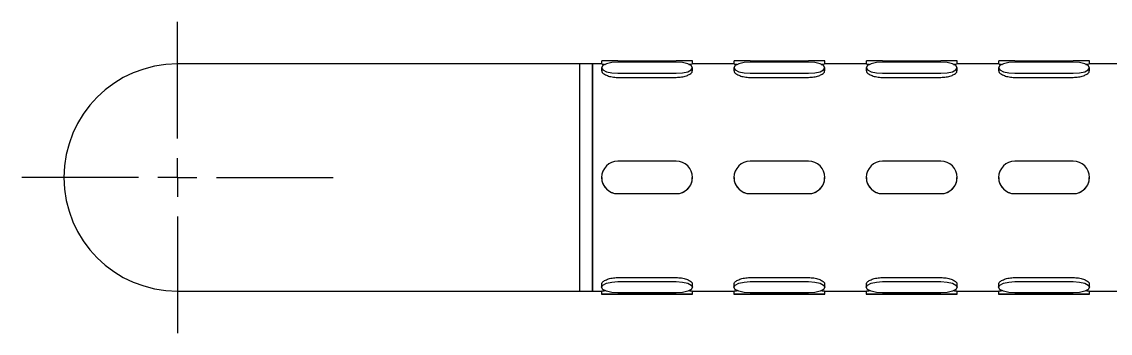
# Model space of a CAD drawing. Extents: x 0 to 3255, y 0 to 2385.
# Drawn here: x 664.3 to 832.1, y 1925.6 to 1973.6 of the extents above; entities that cross this region are included whole.
import ezdxf

# ---------------------------------------------------------------- set-up
doc = ezdxf.new("R2010")
doc.units = 0
doc.header["$LTSCALE"] = 10
doc.header["$MEASUREMENT"] = 0
doc.linetypes.add('CENTERX2', pattern=[20.32, 12.7, -2.54, 2.54, -2.54])
doc.layers.get('0').update_dxf_attribs({"linetype": 'CONTINUOUS'})
doc.layers.add('中心线层', color=1, linetype='CENTERX2', lineweight=25)

# ---------------------------------------------------------------- blocks, each defined once
blk = doc.blocks.new('SW_CENTERMARKSYMBOL_3')
at = {"layer": '中心线层', "color": 0}
for p, q in [((0, 1), (0, 4)), ((0, 0), (0, 0.5)), ((-1, 0), (-4, 0)), ((0, 0), (-0.5, 0)), ((0, 0), (0, -0.5)), ((0, 0), (0.5, 0)), ((1, 0), (4, 0)), ((0, -1), (0, -4))]:
    blk.add_line(p, q, dxfattribs=at)

msp = doc.modelspace()

# ---------------------------------------------------------------- linework, layer by layer
at = {"color": 7, "linetype": 'Continuous', "lineweight": 25}
for p, q in [((713.31, 1967.13), (688.31, 1967.13)), ((750.31, 1967.13), (713.31, 1967.13)), ((752.31, 1967.13), (750.31, 1967.13)), ((750.31, 1967.13), (750.31, 1933.58)), ((750.31, 1967.13), (750.31, 1932.13)), ((753.74, 1967.13), (752.31, 1967.13)), ((752.31, 1932.13), (752.31, 1967.13)), ((752.31, 1967.13), (752.31, 1933.58)), ((753.71, 1967.63), (753.71, 1967.13)), ((756.21, 1967.63), (765.21, 1967.63)), ((765.21, 1967.4), (756.21, 1967.4)), ((774.14, 1967.13), (767.68, 1967.13)), ((767.71, 1967.13), (767.71, 1967.63)), ((774.11, 1967.63), (774.11, 1967.13)), ((776.61, 1967.63), (785.61, 1967.63)), ((785.61, 1967.4), (776.61, 1967.4)), ((794.54, 1967.13), (788.08, 1967.13)), ((788.11, 1967.13), (788.11, 1967.63)), ((794.51, 1967.63), (794.51, 1967.13)), ((797.01, 1967.63), (806.01, 1967.63)), ((806.01, 1967.4), (797.01, 1967.4)), ((814.94, 1967.13), (808.48, 1967.13)), ((808.51, 1967.13), (808.51, 1967.63)), ((814.91, 1967.63), (814.91, 1967.13)), ((817.41, 1967.63), (826.41, 1967.63)), ((826.41, 1967.4), (817.41, 1967.4)), ((835.34, 1967.13), (828.88, 1967.13)), ((828.91, 1967.13), (828.91, 1967.63)), ((753.71, 1966.55), (753.71, 1966.07)), ((756.21, 1965.69), (765.21, 1965.69)), ((756.21, 1965.06), (765.21, 1965.06)), ((767.71, 1966.07), (767.71, 1966.55)), ((774.11, 1966.55), (774.11, 1966.07)), ((776.61, 1965.69), (785.61, 1965.69)), ((776.61, 1965.06), (785.61, 1965.06)), ((788.11, 1966.07), (788.11, 1966.55)), ((794.51, 1966.55), (794.51, 1966.07)), ((797.01, 1965.69), (806.01, 1965.69)), ((797.01, 1965.06), (806.01, 1965.06)), ((808.51, 1966.07), (808.51, 1966.55)), ((814.91, 1966.55), (814.91, 1966.07)), ((817.41, 1965.69), (826.41, 1965.69)), ((817.41, 1965.06), (826.41, 1965.06)), ((828.91, 1966.07), (828.91, 1966.55)), ((765.21, 1952.14), (756.21, 1952.14)), ((785.61, 1952.14), (776.61, 1952.14)), ((806.01, 1952.14), (797.01, 1952.14)), ((826.41, 1952.14), (817.41, 1952.14)), ((753.71, 1949.64), (753.71, 1949.64)), ((767.71, 1949.64), (767.71, 1949.64)), ((774.11, 1949.64), (774.11, 1949.64)), ((788.11, 1949.64), (788.11, 1949.64)), ((794.51, 1949.64), (794.51, 1949.64)), ((808.51, 1949.64), (808.51, 1949.64)), ((814.91, 1949.64), (814.91, 1949.64)), ((828.91, 1949.64), (828.91, 1949.64)), ((756.21, 1947.14), (765.21, 1947.14)), ((756.21, 1947.14), (765.21, 1947.14)), ((776.61, 1947.14), (785.61, 1947.14)), ((776.61, 1947.14), (785.61, 1947.14)), ((797.01, 1947.14), (806.01, 1947.14)), ((797.01, 1947.14), (806.01, 1947.14)), ((817.41, 1947.14), (826.41, 1947.14)), ((817.41, 1947.14), (826.41, 1947.14)), ((750.31, 1933.58), (750.31, 1932.13)), ((752.31, 1933.58), (752.31, 1932.13)), ((753.71, 1933.19), (753.71, 1932.72)), ((756.21, 1934.21), (765.21, 1934.21)), ((756.21, 1933.58), (765.21, 1933.58)), ((767.71, 1932.72), (767.71, 1933.19)), ((774.11, 1933.19), (774.11, 1932.72)), ((776.61, 1934.21), (785.61, 1934.21)), ((776.61, 1933.58), (785.61, 1933.58)), ((788.11, 1932.72), (788.11, 1933.19)), ((794.51, 1933.19), (794.51, 1932.72)), ((797.01, 1934.21), (806.01, 1934.21)), ((797.01, 1933.58), (806.01, 1933.58)), ((808.51, 1932.72), (808.51, 1933.19)), ((814.91, 1933.19), (814.91, 1932.72)), ((817.41, 1934.21), (826.41, 1934.21)), ((817.41, 1933.58), (826.41, 1933.58)), ((828.91, 1932.72), (828.91, 1933.19)), ((688.31, 1932.13), (713.31, 1932.13)), ((713.31, 1932.13), (750.31, 1932.13)), ((750.31, 1932.13), (752.31, 1932.13)), ((752.31, 1932.13), (753.74, 1932.13)), ((753.71, 1932.14), (753.71, 1931.63)), ((765.21, 1931.86), (756.21, 1931.86)), ((765.21, 1931.63), (756.21, 1931.63)), ((756.21, 1931.63), (765.21, 1931.63)), ((767.68, 1932.13), (774.14, 1932.13)), ((767.71, 1931.63), (767.71, 1932.14)), ((774.11, 1932.14), (774.11, 1931.63)), ((785.61, 1931.86), (776.61, 1931.86)), ((785.61, 1931.63), (776.61, 1931.63)), ((776.61, 1931.63), (785.61, 1931.63)), ((788.08, 1932.13), (794.54, 1932.13)), ((788.11, 1931.63), (788.11, 1932.14)), ((794.51, 1932.14), (794.51, 1931.63)), ((806.01, 1931.86), (797.01, 1931.86)), ((806.01, 1931.63), (797.01, 1931.63)), ((797.01, 1931.63), (806.01, 1931.63)), ((808.48, 1932.13), (814.94, 1932.13)), ((808.51, 1931.63), (808.51, 1932.14)), ((814.91, 1932.14), (814.91, 1931.63)), ((826.41, 1931.86), (817.41, 1931.86)), ((826.41, 1931.63), (817.41, 1931.63)), ((817.41, 1931.63), (826.41, 1931.63)), ((828.88, 1932.13), (835.34, 1932.13)), ((828.91, 1931.63), (828.91, 1932.14))]:
    msp.add_line(p, q, dxfattribs=at)
at = {"color": 7, "linetype": 'Continuous', "lineweight": 25, "flags": 128}
for points in [[(756.21, 1967.4), (755.26, 1967.34), (754.44, 1967.15), (753.9, 1966.88), (753.71, 1966.55), (753.9, 1966.22), (754.44, 1965.94), (755.26, 1965.76), (756.21, 1965.69)], [(765.21, 1965.69), (766.17, 1965.76), (766.98, 1965.94), (767.52, 1966.22), (767.71, 1966.55), (767.52, 1966.88), (766.98, 1967.15), (766.17, 1967.34), (765.21, 1967.4)], [(776.61, 1967.4), (775.66, 1967.34), (774.84, 1967.15), (774.3, 1966.88), (774.11, 1966.55), (774.3, 1966.22), (774.84, 1965.94), (775.66, 1965.76), (776.61, 1965.69)], [(785.61, 1965.69), (786.57, 1965.76), (787.38, 1965.94), (787.92, 1966.22), (788.11, 1966.55), (787.92, 1966.88), (787.38, 1967.15), (786.57, 1967.34), (785.61, 1967.4)], [(797.01, 1967.4), (796.06, 1967.34), (795.24, 1967.15), (794.7, 1966.88), (794.51, 1966.55), (794.7, 1966.22), (795.24, 1965.94), (796.06, 1965.76), (797.01, 1965.69)], [(806.01, 1965.69), (806.97, 1965.76), (807.78, 1965.94), (808.32, 1966.22), (808.51, 1966.55), (808.32, 1966.88), (807.78, 1967.15), (806.97, 1967.34), (806.01, 1967.4)], [(817.41, 1967.4), (816.46, 1967.34), (815.64, 1967.15), (815.1, 1966.88), (814.91, 1966.55), (815.1, 1966.22), (815.64, 1965.94), (816.46, 1965.76), (817.41, 1965.69)], [(826.41, 1965.69), (827.37, 1965.76), (828.18, 1965.94), (828.72, 1966.22), (828.91, 1966.55), (828.72, 1966.88), (828.18, 1967.15), (827.37, 1967.34), (826.41, 1967.4)], [(756.21, 1931.86), (755.26, 1931.93), (754.44, 1932.11), (753.9, 1932.39), (753.71, 1932.72), (753.9, 1933.05), (754.44, 1933.33), (755.26, 1933.51), (756.21, 1933.58)], [(765.21, 1933.58), (766.17, 1933.51), (766.98, 1933.33), (767.52, 1933.05), (767.71, 1932.72), (767.52, 1932.39), (766.98, 1932.11), (766.17, 1931.93), (765.21, 1931.86)], [(776.61, 1931.86), (775.66, 1931.93), (774.84, 1932.11), (774.3, 1932.39), (774.11, 1932.72), (774.3, 1933.05), (774.84, 1933.33), (775.66, 1933.51), (776.61, 1933.58)], [(785.61, 1933.58), (786.57, 1933.51), (787.38, 1933.33), (787.92, 1933.05), (788.11, 1932.72), (787.92, 1932.39), (787.38, 1932.11), (786.57, 1931.93), (785.61, 1931.86)], [(797.01, 1931.86), (796.06, 1931.93), (795.24, 1932.11), (794.7, 1932.39), (794.51, 1932.72), (794.7, 1933.05), (795.24, 1933.33), (796.06, 1933.51), (797.01, 1933.58)], [(806.01, 1933.58), (806.97, 1933.51), (807.78, 1933.33), (808.32, 1933.05), (808.51, 1932.72), (808.32, 1932.39), (807.78, 1932.11), (806.97, 1931.93), (806.01, 1931.86)], [(817.41, 1931.86), (816.46, 1931.93), (815.64, 1932.11), (815.1, 1932.39), (814.91, 1932.72), (815.1, 1933.05), (815.64, 1933.33), (816.46, 1933.51), (817.41, 1933.58)], [(826.41, 1933.58), (827.37, 1933.51), (828.18, 1933.33), (828.72, 1933.05), (828.91, 1932.72), (828.72, 1932.39), (828.18, 1932.11), (827.37, 1931.93), (826.41, 1931.86)], [(756.21, 1931.63), (755.26, 1931.63), (754.44, 1931.63), (753.9, 1931.63), (753.71, 1931.63), (753.9, 1931.63), (754.44, 1931.63), (755.26, 1931.63), (756.21, 1931.63)], [(765.21, 1931.63), (766.17, 1931.63), (766.98, 1931.63), (767.52, 1931.63), (767.71, 1931.63), (767.52, 1931.63), (766.98, 1931.63), (766.17, 1931.63), (765.21, 1931.63)], [(776.61, 1931.63), (775.66, 1931.63), (774.84, 1931.63), (774.3, 1931.63), (774.11, 1931.63), (774.3, 1931.63), (774.84, 1931.63), (775.66, 1931.63), (776.61, 1931.63)], [(785.61, 1931.63), (786.57, 1931.63), (787.38, 1931.63), (787.92, 1931.63), (788.11, 1931.63), (787.92, 1931.63), (787.38, 1931.63), (786.57, 1931.63), (785.61, 1931.63)], [(797.01, 1931.63), (796.06, 1931.63), (795.24, 1931.63), (794.7, 1931.63), (794.51, 1931.63), (794.7, 1931.63), (795.24, 1931.63), (796.06, 1931.63), (797.01, 1931.63)], [(806.01, 1931.63), (806.97, 1931.63), (807.78, 1931.63), (808.32, 1931.63), (808.51, 1931.63), (808.32, 1931.63), (807.78, 1931.63), (806.97, 1931.63), (806.01, 1931.63)], [(817.41, 1931.63), (816.46, 1931.63), (815.64, 1931.63), (815.1, 1931.63), (814.91, 1931.63), (815.1, 1931.63), (815.64, 1931.63), (816.46, 1931.63), (817.41, 1931.63)], [(826.41, 1931.63), (827.37, 1931.63), (828.18, 1931.63), (828.72, 1931.63), (828.91, 1931.63), (828.72, 1931.63), (828.18, 1931.63), (827.37, 1931.63), (826.41, 1931.63)]]:
    msp.add_lwpolyline(points, dxfattribs=at)
at = {"color": 7, "linetype": 'Continuous', "lineweight": 25}
for centre, radius, start, end in [((688.31, 1949.63), 17.5, 90, 180), ((755.59, 785.27), 1182.36, 89.96973, 90.09081), ((765.84, 785.27), 1182.36, 89.90919, 90.03027), ((775.99, 785.27), 1182.36, 89.96973, 90.09081), ((786.24, 785.27), 1182.36, 89.90919, 90.03027), ((796.39, 785.27), 1182.36, 89.96973, 90.09081), ((806.64, 785.27), 1182.36, 89.90919, 90.03027), ((816.79, 785.27), 1182.36, 89.96973, 90.09081), ((827.04, 785.27), 1182.36, 89.90919, 90.03027), ((756.21, 1949.64), 2.5, 90, 270), ((765.21, 1949.64), 2.5, 270, 90), ((776.61, 1949.64), 2.5, 90, 270), ((785.61, 1949.64), 2.5, 270, 90), ((797.01, 1949.64), 2.5, 90, 270), ((806.01, 1949.64), 2.5, 270, 90), ((817.41, 1949.64), 2.5, 90, 270), ((826.41, 1949.64), 2.5, 270, 90), ((688.31, 1949.63), 17.5, 180, 270)]:
    msp.add_arc(centre, radius, start, end, dxfattribs=at)
for points, knots in [([(753.74, 1967.13), (753.73, 1967.13), (753.7, 1967.13), (753.88, 1967.11), (754.16, 1967.08), (754.27, 1967.06)], [0, 0, 0, 0, 0.1634797, 0.669945, 1, 1, 1, 1]), ([(767.15, 1967.06), (767.21, 1967.07), (767.46, 1967.09), (767.67, 1967.13), (767.68, 1967.13), (767.68, 1967.13)], [0, 0, 0, 0, 0.159853, 0.668138, 1, 1, 1, 1]), ([(774.14, 1967.13), (774.13, 1967.13), (774.1, 1967.13), (774.28, 1967.11), (774.56, 1967.08), (774.67, 1967.06)], [0, 0, 0, 0, 0.16348, 0.669945, 1, 1, 1, 1]), ([(787.55, 1967.06), (787.61, 1967.07), (787.86, 1967.09), (788.07, 1967.13), (788.08, 1967.13), (788.08, 1967.13)], [0, 0, 0, 0, 0.159853, 0.668138, 1, 1, 1, 1]), ([(794.54, 1967.13), (794.53, 1967.13), (794.5, 1967.13), (794.68, 1967.11), (794.96, 1967.08), (795.07, 1967.06)], [0, 0, 0, 0, 0.16348, 0.669945, 1, 1, 1, 1]), ([(807.95, 1967.06), (808.01, 1967.07), (808.26, 1967.09), (808.47, 1967.13), (808.48, 1967.13), (808.48, 1967.13)], [0, 0, 0, 0, 0.159853, 0.668138, 1, 1, 1, 1]), ([(814.94, 1967.13), (814.93, 1967.13), (814.9, 1967.13), (815.08, 1967.11), (815.36, 1967.08), (815.47, 1967.06)], [0, 0, 0, 0, 0.16348, 0.669945, 1, 1, 1, 1]), ([(828.35, 1967.06), (828.41, 1967.07), (828.66, 1967.09), (828.87, 1967.13), (828.88, 1967.13), (828.88, 1967.13)], [0, 0, 0, 0, 0.159853, 0.668138, 1, 1, 1, 1]), ([(753.74, 1966.07), (753.73, 1966.04), (753.7, 1965.92), (753.93, 1965.68), (754.4, 1965.38), (755.1, 1965.16), (755.74, 1965.06), (756.12, 1965.06), (756.21, 1965.06)], [0, 0, 0, 0, 0.070496, 0.28295, 0.496154, 0.711255, 0.926476, 1, 1, 1, 1]), ([(765.21, 1965.06), (765.49, 1965.07), (766.05, 1965.1), (766.8, 1965.29), (767.36, 1965.57), (767.68, 1965.85), (767.68, 1966.01), (767.68, 1966.08)], [0, 0, 0, 0, 0.213248, 0.426444, 0.641012, 0.856495, 1, 1, 1, 1]), ([(774.14, 1966.07), (774.13, 1966.04), (774.1, 1965.92), (774.33, 1965.68), (774.8, 1965.38), (775.5, 1965.16), (776.14, 1965.06), (776.52, 1965.06), (776.61, 1965.06)], [0, 0, 0, 0, 0.070496, 0.28295, 0.496154, 0.711255, 0.926476, 1, 1, 1, 1]), ([(785.61, 1965.06), (785.89, 1965.07), (786.45, 1965.1), (787.2, 1965.29), (787.76, 1965.57), (788.08, 1965.85), (788.08, 1966.01), (788.08, 1966.08)], [0, 0, 0, 0, 0.213248, 0.426444, 0.641012, 0.856495, 1, 1, 1, 1]), ([(794.54, 1966.07), (794.53, 1966.04), (794.5, 1965.92), (794.73, 1965.68), (795.2, 1965.38), (795.9, 1965.16), (796.54, 1965.06), (796.92, 1965.06), (797.01, 1965.06)], [0, 0, 0, 0, 0.070496, 0.28295, 0.496154, 0.711255, 0.926476, 1, 1, 1, 1]), ([(806.01, 1965.06), (806.29, 1965.07), (806.85, 1965.1), (807.6, 1965.29), (808.16, 1965.57), (808.48, 1965.85), (808.48, 1966.01), (808.48, 1966.08)], [0, 0, 0, 0, 0.213248, 0.426444, 0.641012, 0.856495, 1, 1, 1, 1]), ([(814.94, 1966.07), (814.93, 1966.04), (814.9, 1965.92), (815.13, 1965.68), (815.6, 1965.38), (816.3, 1965.16), (816.94, 1965.06), (817.32, 1965.06), (817.41, 1965.06)], [0, 0, 0, 0, 0.070496, 0.28295, 0.496154, 0.711255, 0.926476, 1, 1, 1, 1]), ([(826.41, 1965.06), (826.69, 1965.07), (827.25, 1965.1), (828, 1965.29), (828.56, 1965.57), (828.88, 1965.85), (828.88, 1966.01), (828.88, 1966.08)], [0, 0, 0, 0, 0.213248, 0.426444, 0.641012, 0.856495, 1, 1, 1, 1]), ([(753.74, 1949.64), (753.73, 1949.55), (753.7, 1949.18), (753.93, 1948.54), (754.4, 1947.85), (755.1, 1947.35), (755.74, 1947.16), (756.12, 1947.14), (756.21, 1947.14)], [0, 0, 0, 0, 0.070496, 0.28295, 0.496154, 0.711255, 0.926476, 1, 1, 1, 1]), ([(765.21, 1947.14), (765.49, 1947.17), (766.05, 1947.22), (766.8, 1947.65), (767.36, 1948.28), (767.68, 1948.98), (767.68, 1949.45), (767.68, 1949.64)], [0, 0, 0, 0, 0.213248, 0.426444, 0.641012, 0.856495, 1, 1, 1, 1]), ([(774.14, 1949.64), (774.13, 1949.55), (774.1, 1949.18), (774.33, 1948.54), (774.8, 1947.85), (775.5, 1947.35), (776.14, 1947.16), (776.52, 1947.14), (776.61, 1947.14)], [0, 0, 0, 0, 0.070496, 0.28295, 0.496154, 0.711255, 0.926476, 1, 1, 1, 1]), ([(785.61, 1947.14), (785.89, 1947.17), (786.45, 1947.22), (787.2, 1947.65), (787.76, 1948.28), (788.08, 1948.98), (788.08, 1949.45), (788.08, 1949.64)], [0, 0, 0, 0, 0.213248, 0.426444, 0.641012, 0.856495, 1, 1, 1, 1]), ([(794.54, 1949.64), (794.53, 1949.55), (794.5, 1949.18), (794.73, 1948.54), (795.2, 1947.85), (795.9, 1947.35), (796.54, 1947.16), (796.92, 1947.14), (797.01, 1947.14)], [0, 0, 0, 0, 0.070496, 0.28295, 0.496154, 0.711255, 0.926476, 1, 1, 1, 1]), ([(806.01, 1947.14), (806.29, 1947.17), (806.85, 1947.22), (807.6, 1947.65), (808.16, 1948.28), (808.48, 1948.98), (808.48, 1949.45), (808.48, 1949.64)], [0, 0, 0, 0, 0.213248, 0.426444, 0.641012, 0.856495, 1, 1, 1, 1]), ([(814.94, 1949.64), (814.93, 1949.55), (814.9, 1949.18), (815.13, 1948.54), (815.6, 1947.85), (816.3, 1947.35), (816.94, 1947.16), (817.32, 1947.14), (817.41, 1947.14)], [0, 0, 0, 0, 0.070496, 0.28295, 0.496154, 0.711255, 0.926476, 1, 1, 1, 1]), ([(826.41, 1947.14), (826.69, 1947.17), (827.25, 1947.22), (828, 1947.65), (828.56, 1948.28), (828.88, 1948.98), (828.88, 1949.45), (828.88, 1949.64)], [0, 0, 0, 0, 0.213248, 0.426444, 0.641012, 0.856495, 1, 1, 1, 1]), ([(753.74, 1933.19), (753.73, 1933.22), (753.7, 1933.35), (753.93, 1933.59), (754.4, 1933.89), (755.1, 1934.11), (755.74, 1934.21), (756.12, 1934.21), (756.21, 1934.21)], [0, 0, 0, 0, 0.070496, 0.28295, 0.496154, 0.711255, 0.926476, 1, 1, 1, 1]), ([(765.21, 1934.21), (765.49, 1934.2), (766.05, 1934.17), (766.8, 1933.98), (767.36, 1933.7), (767.68, 1933.42), (767.68, 1933.26), (767.68, 1933.19)], [0, 0, 0, 0, 0.213248, 0.426444, 0.641012, 0.856495, 1, 1, 1, 1]), ([(774.14, 1933.19), (774.13, 1933.22), (774.1, 1933.35), (774.33, 1933.59), (774.8, 1933.89), (775.5, 1934.11), (776.14, 1934.21), (776.52, 1934.21), (776.61, 1934.21)], [0, 0, 0, 0, 0.070496, 0.28295, 0.496154, 0.711255, 0.926476, 1, 1, 1, 1]), ([(785.61, 1934.21), (785.89, 1934.2), (786.45, 1934.17), (787.2, 1933.98), (787.76, 1933.7), (788.08, 1933.42), (788.08, 1933.26), (788.08, 1933.19)], [0, 0, 0, 0, 0.213248, 0.426444, 0.641012, 0.856495, 1, 1, 1, 1]), ([(794.54, 1933.19), (794.53, 1933.22), (794.5, 1933.35), (794.73, 1933.59), (795.2, 1933.89), (795.9, 1934.11), (796.54, 1934.21), (796.92, 1934.21), (797.01, 1934.21)], [0, 0, 0, 0, 0.070496, 0.28295, 0.496154, 0.711255, 0.926476, 1, 1, 1, 1]), ([(806.01, 1934.21), (806.29, 1934.2), (806.85, 1934.17), (807.6, 1933.98), (808.16, 1933.7), (808.48, 1933.42), (808.48, 1933.26), (808.48, 1933.19)], [0, 0, 0, 0, 0.213248, 0.426444, 0.641012, 0.856495, 1, 1, 1, 1]), ([(814.94, 1933.19), (814.93, 1933.22), (814.9, 1933.35), (815.13, 1933.59), (815.6, 1933.89), (816.3, 1934.11), (816.94, 1934.21), (817.32, 1934.21), (817.41, 1934.21)], [0, 0, 0, 0, 0.070496, 0.28295, 0.496154, 0.711255, 0.926476, 1, 1, 1, 1]), ([(826.41, 1934.21), (826.69, 1934.2), (827.25, 1934.17), (828, 1933.98), (828.56, 1933.7), (828.88, 1933.42), (828.88, 1933.26), (828.88, 1933.19)], [0, 0, 0, 0, 0.213248, 0.426444, 0.641012, 0.856495, 1, 1, 1, 1]), ([(753.74, 1932.14), (753.73, 1932.13), (753.7, 1932.13), (753.88, 1932.16), (754.16, 1932.19), (754.27, 1932.2)], [0, 0, 0, 0, 0.171872, 0.669951, 1, 1, 1, 1]), ([(767.14, 1932.2), (767.21, 1932.2), (767.46, 1932.17), (767.68, 1932.14), (767.68, 1932.14), (767.68, 1932.14)], [0, 0, 0, 0, 0.162523, 0.6625461, 1, 1, 1, 1]), ([(774.14, 1932.14), (774.13, 1932.13), (774.1, 1932.13), (774.28, 1932.16), (774.56, 1932.19), (774.67, 1932.2)], [0, 0, 0, 0, 0.171872, 0.669951, 1, 1, 1, 1]), ([(787.54, 1932.2), (787.61, 1932.2), (787.86, 1932.17), (788.08, 1932.14), (788.08, 1932.14), (788.08, 1932.14)], [0, 0, 0, 0, 0.162523, 0.662546, 1, 1, 1, 1]), ([(794.54, 1932.14), (794.53, 1932.13), (794.5, 1932.13), (794.68, 1932.16), (794.96, 1932.19), (795.07, 1932.2)], [0, 0, 0, 0, 0.1718721, 0.6699507, 1, 1, 1, 1]), ([(807.94, 1932.2), (808.01, 1932.2), (808.26, 1932.17), (808.48, 1932.14), (808.48, 1932.14), (808.48, 1932.14)], [0, 0, 0, 0, 0.162523, 0.662546, 1, 1, 1, 1]), ([(814.94, 1932.14), (814.93, 1932.13), (814.9, 1932.13), (815.08, 1932.16), (815.36, 1932.19), (815.47, 1932.2)], [0, 0, 0, 0, 0.171872, 0.669951, 1, 1, 1, 1]), ([(828.34, 1932.2), (828.41, 1932.2), (828.66, 1932.17), (828.88, 1932.14), (828.88, 1932.14), (828.88, 1932.14)], [0, 0, 0, 0, 0.162523, 0.662546, 1, 1, 1, 1])]:
    msp.add_open_spline(points, degree=3, knots=knots, dxfattribs=at)

# ---------------------------------------------------------------- block references
at = {"layer": '中心线层', "xscale": 6, "yscale": 6, "zscale": 6}
msp.add_blockref('SW_CENTERMARKSYMBOL_3', (688.31, 1949.63), dxfattribs=at)

doc.saveas('drawing.dxf')
